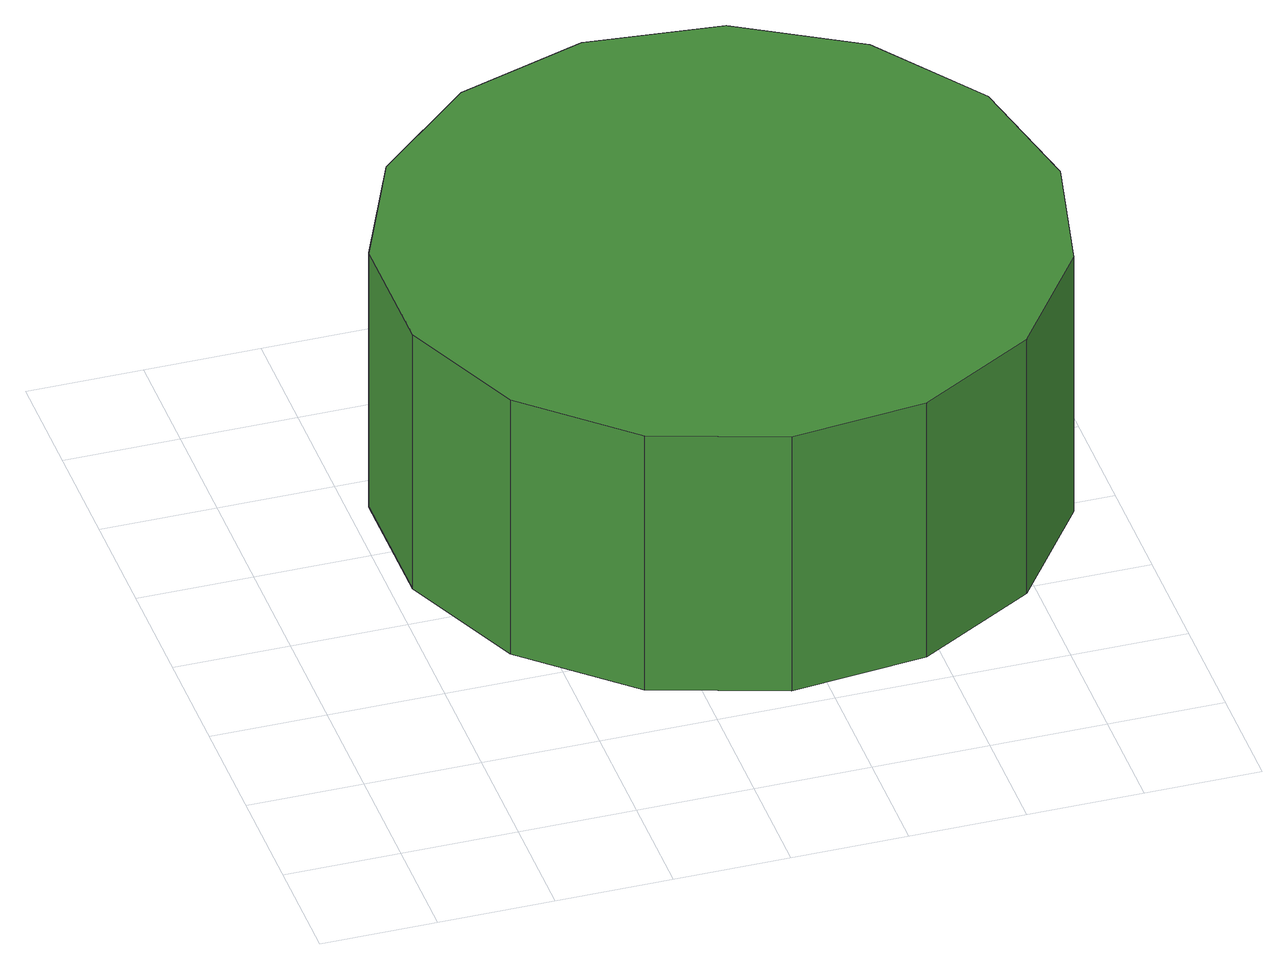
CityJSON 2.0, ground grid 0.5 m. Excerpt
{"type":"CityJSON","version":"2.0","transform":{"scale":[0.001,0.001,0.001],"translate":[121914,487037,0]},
"CityObjects":{
"tree1":{"type":"SolitaryVegetationObject","attributes":{"function":"something"},"geometry":[{"type":"MultiSurface","lod":"1","boundaries":[[[0,1,2,3,4,5,6,7,8,9,10,11,12,13,14]],[[15,16,17,18,19,20,21,22,23,24,25,26,27,28,29]],[[0,29,28,1]],[[1,28,27,2]],[[2,27,26,3]],[[3,26,25,4]],[[4,25,24,5]],[[5,24,23,6]],[[6,23,22,7]],[[7,22,21,8]],[[8,21,20,9]],[[9,20,19,10]],[[10,19,18,11]],[[11,18,17,12]],[[12,17,16,13]],[[13,16,15,14]],[[14,15,29,0]]]}]}
},
"vertices":[
[3431,2027,1459],[3307,2611,1459],[2956,3094,1459],[2439,3393,1459],[1845,3455,1459],[1277,3271,1459],[833,2871,1459],[590,2325,1459],[590,1728,1459],[833,1183,1459],[1277,783,1459],[1845,598,1459],[2439,661,1459],[2956,960,1459],[3307,1443,1459],[3307,1443,189],[2956,960,189],[2439,661,189],[1845,598,189],[1277,783,189],[833,1183,189],[590,1728,189],[590,2325,189],[833,2871,189],[1277,3271,189],[1845,3455,189],[2439,3393,189],[2956,3094,189],[3307,2611,189],[3431,2027,189]
]}
